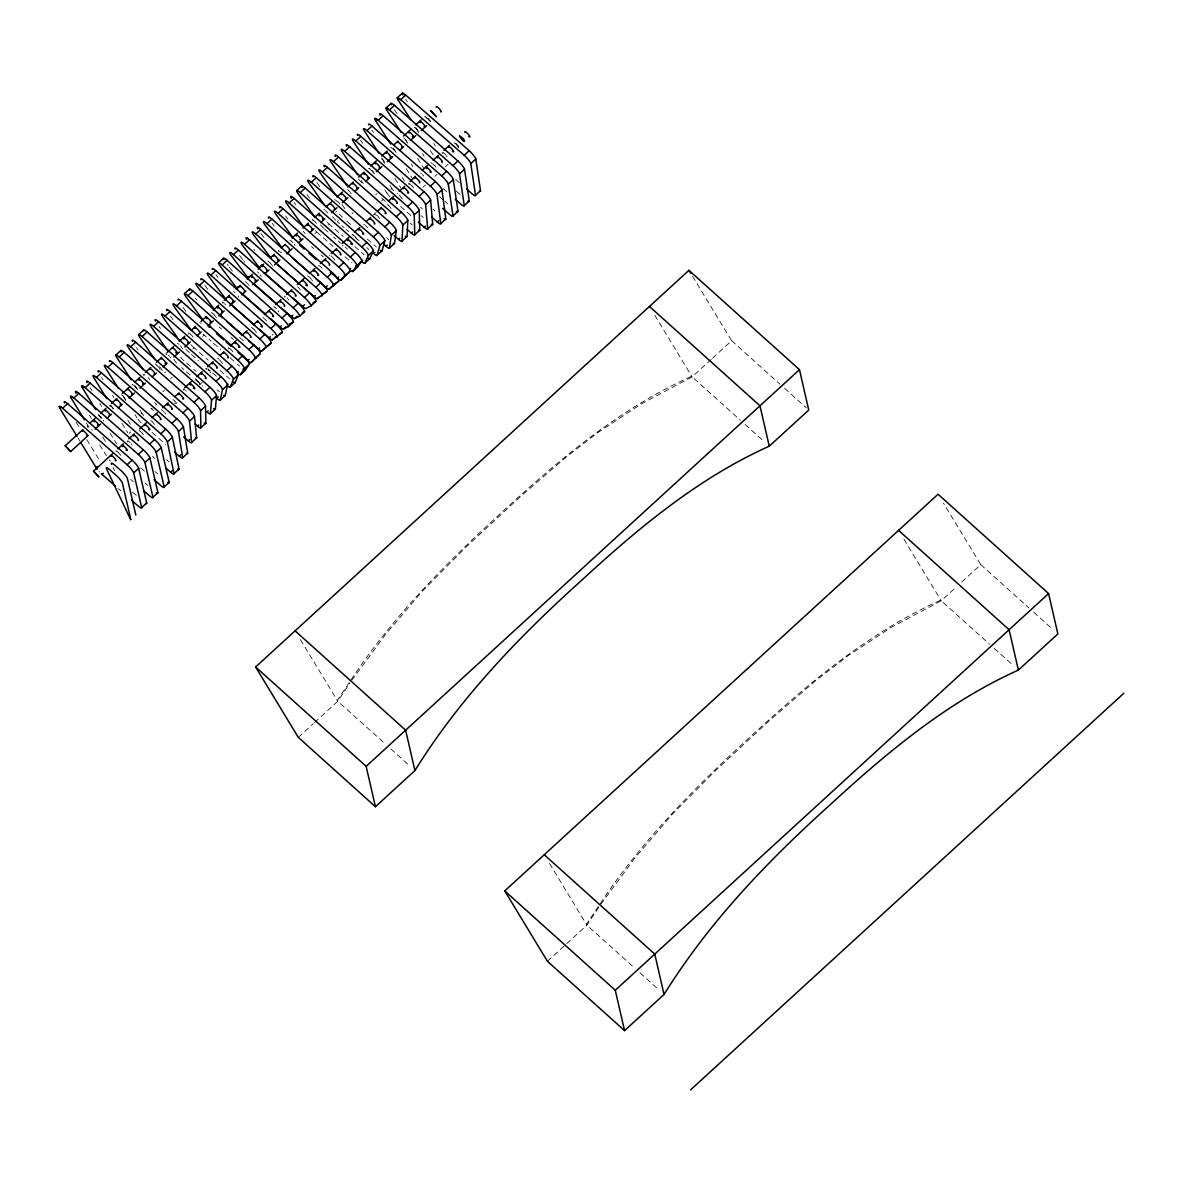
<?xml version="1.0" encoding="UTF-8"?>
<svg xmlns="http://www.w3.org/2000/svg" width="1183" height="1183" viewBox="0 0 1183 1183"><rect width="100%" height="100%" fill="white"/><g stroke="black" fill="none" stroke-linecap="round" stroke-linejoin="round"><path stroke-width="0.75" stroke-dasharray="5 3.75" d="M98.307 415.529L100.614 416.741M182.626 348.926L180.452 345.717M222.552 363.728L219.166 359.307M424.623 116.806L425.821 116.185M160.06 369.673L159.764 368.638M200.031 384.416L199.69 383.44M314.648 722.443L337.791 701.253L349.857 683.109M547.433 961.306L586.916 925.15L598.982 907.021M349.222 682.547L337.155 700.676L385.998 744.58M598.347 906.444L586.28 924.588L635.123 968.478M351.085 679.781C393.466 615.574 448.046 561.082 504.712 509.636C561.156 457.747 620.957 408.017 691.493 376.298L740.336 420.187M351.721 680.358L385.569 634.428L422.568 590.997L466.871 546.28L520.638 496.416L566.42 456.919L599.116 431.691L641.467 403.861L692.129 376.874L711.205 359.425M600.21 903.694C642.591 839.486 697.171 784.98 753.837 733.534C810.281 681.659 870.082 631.914 940.618 600.195L989.461 644.099M600.846 904.256L634.694 858.326L671.693 814.91L715.996 770.177L769.763 720.314L815.545 680.817L848.241 655.604L890.592 627.759L941.254 600.772L956.234 587.064M174.152 359.336L173.827 359.632A7.246 1.301 46.9 0 0 178.958 365.355M335.661 212.319L336.593 211.461M202.53 336.445L204.097 335.026L211.21 341.236M314.855 233.716L316.423 232.297M164.821 372.719L165.768 371.861M189.384 352.09L189.073 352.371A7.246 1.301 46.9 0 1 185.835 349.133M192.829 348.941L194.071 347.787L208.208 360.15M328.43 225.14L329.362 224.282L343.247 236.452M338.56 220.556L337.303 221.709L339.565 223.691M341.991 217.406L342.301 217.125A7.246 1.301 46.9 0 1 337.155 211.506M170.722 378.634L172.289 377.2M351.839 214.019L353.081 212.866M375.676 194.781L376.933 193.642M162.722 391.884L164.289 390.449M141.265 422.952A7.246 1.301 46.9 0 1 136.977 417.806L137.612 417.244M141.043 414.094L141.99 413.237L139.993 410.072M389.828 196.733A7.246 1.301 46.9 0 1 386.885 193.006L387.521 192.445M390.952 189.295L391.884 188.437L389.858 185.258M150.803 408.179A7.246 1.301 46.9 0 0 151.557 408.86L152.178 408.298M155.624 405.148L156.555 404.29A7.246 1.301 46.9 0 1 154.574 402.397M381.665 200.888L382.922 199.735M129.124 433.348L130.692 431.913M373.37 214.981L376.09 212.496M199.528 384.889L202.234 382.405M423.026 187.239L425.525 184.947M434.9 176.356L437.089 174.359M445.222 166.921L448.032 164.348M272.208 335.026L273.155 334.168M298.308 737.393L313.288 723.685M712.565 358.168L731.626 340.719L692.484 276.186M961.69 582.08L980.751 564.631L943.398 503.026M199.631 322.589L201.095 323.343M239.558 337.392L243.994 341.222M329.746 254.951L329.746 255.794M402.294 199.055L398.316 193.746M289.82 240.149L291.24 241.036M418.575 132.733L417.407 130.13M458.486 147.535L458.383 145.953L454.73 142.034M233.628 291.669L235.106 292.659M273.539 306.471L275.033 307.462M103.498 421.163L103.498 420.142M430.301 121.938L430.508 121.198M217.347 358.005L218.899 359.07M177.42 343.203L178.973 344.268M183.587 388.896L184.873 389.754M143.734 374.124L144.962 374.952M363.772 224.149L364.675 224.74M323.846 209.347L324.748 209.938M125.782 400.46L123.254 396.261M458.442 147.298L454.242 142.004M384.505 163.491L382.996 160.311M397.784 193.391L397.118 193.701M307.595 275.698L308.778 276.556M267.669 260.896L268.866 261.754M161.317 409.599L162.633 410.575M121.391 394.797L122.707 395.773M251.417 327.247L252.778 328.283M211.491 312.445L212.866 313.48M195.151 378.752L196.659 379.906M155.239 363.95L156.733 365.118M110.226 405.148L114.603 409.614M285.369 296.46L284.512 296.238L284.866 297.214M138.988 430.301L140.526 431.544M116.673 451.034L115.727 451.004M406.715 142.714L407.677 142.951L404.512 137.701M245.443 281.658L247.972 283.92M127.823 440.668L130.086 442.649M414.331 127.202L417.022 129.686M442.989 152.311L444.749 153.805M420.601 172.984L421.444 173.65M369.54 168.563L368.46 168.607M173.043 399.603L174.419 400.771M116.777 451.107L118.3 452.394M409.451 183.365L412.438 186.278M207.025 368.859L205.768 368.312L206.315 369.673M167.099 354.057L165.871 353.495L166.404 354.87M425.91 117.147L427.196 118.27M369.643 168.651L372.512 171.476M358.39 178.944L362.368 183.321M353.421 235.047L352.15 234.352L352.194 235.092M313.495 220.245L312.238 219.55L312.282 220.289M150.877 420.453L152.045 421.503M403.64 137.923L404.823 139.002M353.54 235.136L354.87 236.349M313.628 220.334L314.944 221.546M342.286 245.443L343.07 246.123M257.362 271.839L258.826 273.199M88.695 426.457L87.069 425.895M387.418 204.334L388.763 205.591M347.506 189.531L348.837 190.788M331.284 255.957L334.005 258.811M291.373 241.155L292.852 242.574M297.524 286.848L298.737 287.987M224.119 303.188L222.212 301.961L222.508 303.129M151.971 432.386L156.511 436.364M158.788 438.346L165.62 444.29M166.611 459.758L168.873 461.725M152.563 456.446L154.825 458.413M219.136 326.922L221.517 329.007M231.069 337.362L233.45 339.447M213.591 343.321L220.703 349.547M230.197 357.843L234.944 361.983M237.31 364.053L239.676 366.139M219.994 370.456L229.428 378.693M191.424 354.427L198.493 360.608M207.927 368.845L210.278 370.915M212.644 372.97L217.361 377.081M186.648 363.122L191.321 367.218M193.657 369.259L196.008 371.299M217.066 389.71L219.402 391.75M181.635 367.706L183.986 369.747M186.322 371.802L190.995 375.883M195.683 379.98L202.707 386.102M151.557 408.86L153.849 410.856M455.662 179.432L461.133 184.223M456.254 191.143L460.364 194.737M443.034 188.526L447.144 192.119M439.529 196.644L443.625 200.238M445 201.435L447.736 203.831M386.56 237.783L388.778 239.72M346.841 221.103L351.381 225.081M367.262 239.025L376.327 246.981M341.843 225.687L344.105 227.668M346.382 229.665L348.645 231.661M355.447 237.635L359.987 241.613M366.789 247.587L369.052 249.569M354.811 246.596L364.068 254.715M324.364 228.851L331.299 234.944M333.621 236.97L335.928 238.996M338.234 241.036L340.556 243.062M345.185 247.129L347.491 249.155M316.733 232.001L333.177 246.434M344.918 256.726L351.972 262.907M311.528 246.537L313.909 248.607M321.037 254.863L323.417 256.948M155.032 471.529L157.709 473.88M140.629 467.891L144.666 471.411M145.11 483.004L147.801 485.355M130.722 479.366L133.413 481.718M132.526 492.128L136.548 495.662M118.123 488.49L120.814 490.841M432.978 209.214L434.841 210.855M420.527 207.232L422.39 208.873M421.311 215.75L423.292 217.48M400.534 206.448L412.364 216.859M383.233 199.454L385.303 201.273M410.087 223.055L412.157 224.874M381.517 158.847L382.464 159.749M275.151 307.565L276.497 308.881M731.626 340.719L779.819 384.046M784.64 388.379L806.333 407.869M980.751 564.631L1028.944 607.944M1033.765 612.276L1053.047 629.607M745.157 424.52L764.44 441.851M994.282 648.432L1013.565 665.748M390.819 748.898L410.102 766.229M639.944 972.81L659.227 990.141M365.31 225.273L367.647 227.772M325.384 210.47L326.464 211.52M309.044 276.778L310.257 277.975M269.132 261.975L270.345 263.173M230.419 349.015L228.334 347.669L228.748 348.955M190.493 334.212L188.422 332.867L188.822 334.153M252.911 328.401L254.271 329.761M212.999 313.613L214.345 314.959M175.365 403.743L174.552 402.959M303.144 231.321L305.229 233.569M208.045 369.732L209.391 371.122M196.792 380.039L198.138 381.414M185.539 390.331L186.352 391.144M156.866 365.236L159.454 368.164M377.096 215.483L374.656 214.404M286.937 297.761L287.883 298.722M230.685 349.266L231.898 350.508M190.759 334.464L191.971 335.706M163.165 411.063L164.112 412.024M174.552 400.889L176.947 403.684M140.792 431.795L142.004 433.067M100.88 416.993L102.078 418.264M427.329 118.404L428.645 119.823M224.785 303.824L225.598 304.667M168.533 355.329L169.465 356.32M118.433 452.542L120.843 455.425M422.375 174.537L423.691 175.986M152.326 421.769L154.529 424.416M377.51 215.883L378.56 217.036M445.148 154.219L446.065 155.239M405.237 139.417L406.153 140.437M388.896 205.724L390.05 207.025M348.97 190.921L350.124 192.223M355.137 236.63L357.399 239.543M315.21 221.827L316.482 223.276M281.598 252.866L278.434 250.456L278.626 251.402M428.128 118.167L428.956 119.054M299.136 288.415L300.349 289.85M326.863 211.949L327.735 212.97M310.523 278.256L311.499 279.41M270.611 263.454L271.691 264.755M254.389 329.909L255.439 331.196M214.478 315.107L215.528 316.393M135.838 387.359L132.126 384.386L132.733 385.895M394.767 150.581L390.952 147.446L391.824 149.369M198.256 381.562L199.365 382.952M434.812 165.531L430.819 162.648M338.634 202.234L334.73 199.602M288.415 299.299L289.096 300.157M248.489 284.497L249.184 285.354M232.149 350.804L233.036 351.928M192.223 336.002L193.125 337.125M164.629 412.616L165.62 413.858M142.123 433.215L143.276 434.708M136.089 387.654L137.036 388.882M131.002 443.655L132.097 445.133M434.93 165.679L435.98 167.114M395.018 150.877L396.068 152.311M428.897 120.119L429.754 121.302M412.556 186.426L413.547 187.831M372.63 171.624L373.621 173.029M378.797 217.332L379.847 218.84M338.87 202.53L339.92 204.038M210.012 371.846L210.618 372.66M170.086 357.044L170.707 357.858M260.216 274.781L261.325 276.511M429.459 119.675L430.257 120.77M426.501 118.374L425.88 117.516M446.523 155.801L447.159 156.703M253.842 249.184L254.863 250.545M242.574 259.432L238.508 254.034M243.594 260.778L244.615 262.138M232.356 271.144L229.28 267.062M227.24 264.341L228.26 265.702M409.244 184.77L408.372 183.409M390.375 207.454L391.1 208.533M350.449 192.652L351.174 193.731M260.94 233.45L264.09 237.65M266.693 320.889L262.138 316.763L262.419 317.931M215.912 274.648L218.012 277.443M91.653 429.562L92.185 430.331M454.583 143.513L454.021 142.714M274.293 226.101L272.12 223.173M207.824 289.362L204.555 284.955M287.853 219.166L285.561 216.045M195.461 298.397L196.6 299.964M442.9 153.746L442.131 152.503M334.212 259.092L334.937 260.23M294.286 244.289L295.011 245.428M238.034 295.794L238.877 297.258M127.823 442.161L127.143 441.111M87.912 427.359L87.231 426.309M294.449 202.737L295.661 204.422M182.981 307.299L186.648 312.386M306.974 194.441L309.606 198.153M278.049 310.73L278.774 311.987M110.315 406.627L109.561 405.237M170.382 316.009L172.999 319.706M316.896 182.537L319.78 186.648M159.025 326.449L160.444 328.49M183.897 390.405L183.365 389.518M143.986 375.603L143.439 374.715M341.991 204.511L345.081 209.051M159.587 366.493L162.662 371.018M311.987 280.075L312.475 280.918M272.06 265.273L272.578 266.205M136.459 347.595L138.13 350.109M148.156 377.421L149.827 379.95M360.46 140.038L362.619 143.306M361.362 180.57L363.24 183.424M371.832 130.056L373.444 132.511M405.665 99.328L407.366 101.945M394.412 109.62L396.97 113.568M372.468 170.618L374.553 173.827M134.832 385.421L138.47 391.07M255.794 331.698L256.297 332.719M215.883 316.896L216.385 317.916M381.872 157.901L385.747 163.964M384.859 189.827L386.885 193.006M415.765 127.409L418.22 131.283M393.259 148.008L395.714 151.882M394.915 178.396L400.919 187.949M123.047 395.714L126.359 400.978M134.995 414.656L136.977 417.806M402.176 177.406L404.423 180.984M433.747 143.394L435.344 145.953M422.494 153.701L424.091 156.245M417.495 158.271L423.839 168.444M411.24 163.993L412.837 166.552M406.242 168.578L412.586 178.751M430.346 150.522L435.093 158.138M101.575 377.54L103.025 379.891M112.459 395.196L113.908 397.547M127.705 419.921L130.603 424.623M111.084 405.665L113.257 409.185M121.967 423.322L127.779 432.741M90.204 387.728L92.111 390.863M99.742 403.359L101.649 406.494M98.559 414.198L101.427 418.886M110.004 432.963L116.688 443.906M89.45 415.233L91.357 418.353M102.803 437.119L105.671 441.806M86.359 422.937L90.174 429.192M99.712 444.823L106.396 455.766M76.289 422.405L80.104 428.66M86.788 439.603L100.141 461.488M77.96 437.932L79.867 441.052M903.901 539.167L941.254 600.772M654.776 315.269L692.129 376.874M549.563 863.546L586.916 925.15M300.438 639.648L337.791 701.253M318.493 266.101C318.39 263.853 323.092 269.029 323.728 270.626M113.021 467.433L114.5 470.568M99.52 471.943A7.246 1.301 46.9 0 1 99.091 471.485M110.344 461.178A7.246 1.301 46.9 0 1 109.117 459.758M143.779 415.647A7.246 1.301 46.9 0 1 141.99 413.237M183.957 360.771A7.246 1.301 46.9 0 1 180.26 356.911M194.071 347.787A7.246 1.301 46.9 0 1 190.833 344.549M204.097 335.026A7.246 1.301 46.9 0 1 203.092 334.094M316.408 231.72A7.246 1.301 46.9 0 1 315.388 230.744M329.362 224.282A7.246 1.301 46.9 0 1 326.878 221.857M323.684 228.245A7.246 1.301 46.9 0 1 320.475 224.859M335.883 220.363A7.246 1.301 46.9 0 1 331.905 215.75M377.096 202.988A7.246 1.301 46.9 0 1 376.697 202.589M382.863 199.128A7.246 1.301 46.9 0 1 381.695 198.005M393.658 190.803A7.246 1.301 46.9 0 1 391.884 188.437"/><path stroke-width="1.5" d="M394.25 235.639L398.538 239.41A7.246 1.301 46.9 0 0 402.043 241.11L402.797 225.095L407.81 220.511A7.246 1.301 46.9 0 0 401.214 212.097L338.515 157.043A7.246 1.301 46.9 0 0 335.366 156.363M402.043 241.11L407.041 236.541L407.81 220.511M70.684 451.492L65.213 445.695L70.655 451.566L88.341 435.329M93.561 471.085L98.958 477L93.516 471.13L112.503 453.784M357.577 174.847L342.198 151.749A7.246 1.301 46.9 0 1 344.652 151.291L407.617 206.522A7.246 1.301 46.9 0 1 414.227 214.907L414.775 234.722A7.246 1.301 46.9 0 1 411.285 233.081L407.159 229.443M346.604 146.204A7.246 1.301 46.9 0 1 349.665 146.722L412.616 201.938A7.246 1.301 46.9 0 1 419.226 210.337L419.788 230.153L414.775 234.722M208.208 410.812L206.966 411.95A7.246 1.301 46.9 0 0 210.397 413.651L211.535 400.224L216.533 395.64A7.246 1.301 46.9 0 0 209.968 387.24L147.106 331.965A7.246 1.301 46.9 0 0 143.749 330.841M210.397 413.651L215.395 409.081L216.533 395.64M383.765 244.304L385.983 246.241A7.246 1.301 46.9 0 0 389.473 248.001L391.336 235.254L396.349 230.685A7.246 1.301 46.9 0 0 389.784 222.227L327.395 167.365A7.246 1.301 46.9 0 0 324.275 166.744M389.473 248.001L394.471 243.432L396.349 230.685M218.308 396.941L216.755 398.375A7.246 1.301 46.9 0 0 220.171 400.135L222.493 389.725L227.491 385.14A7.246 1.301 46.9 0 0 220.94 376.682L158.552 321.732A7.246 1.301 46.9 0 0 155.417 321.111M220.171 400.135L225.169 395.566L227.491 385.14M374.848 252.408L373.591 253.561A7.246 1.301 46.9 0 0 377.066 255.365L379.847 245.384L384.845 240.814A7.246 1.301 46.9 0 0 378.309 232.326L316.29 177.687A7.246 1.301 46.9 0 0 313.081 176.903M377.066 255.365L382.065 250.796L384.845 240.814M228.038 384.179L226.781 385.333A7.246 1.301 46.9 0 0 230.197 387.152L233.421 379.196L238.419 374.612A7.246 1.301 46.9 0 0 231.912 366.124L170.027 311.513A7.246 1.301 46.9 0 0 166.699 310.538M230.197 387.152L235.195 382.567L238.419 374.612M361.377 261.325A7.246 1.301 46.9 0 0 364.822 263.203L368.327 255.498L373.325 250.914A7.246 1.301 46.9 0 0 366.819 242.411L305.214 188.038A7.246 1.301 46.9 0 0 302.138 187.535M364.822 263.203L369.821 258.619L373.325 250.914M238.301 371.639L237.058 372.793A7.246 1.301 46.9 0 0 240.445 374.656L244.319 368.652L249.317 364.068A7.246 1.301 46.9 0 0 242.855 355.536L181.502 301.31A7.246 1.301 46.9 0 0 178.027 299.979M240.445 374.656L245.443 370.087L249.317 364.068M349.636 269.828A7.246 1.301 46.9 0 0 352.741 271.454L356.763 265.584L362.619 260.186M352.741 271.454L357.739 266.87L361.776 260.999A7.246 1.301 46.9 0 0 355.314 252.467L294.123 198.374A7.246 1.301 46.9 0 0 291.24 198.226M414.922 770.562C459.596 698.576 518.465 637.208 581.09 580.779C637.962 528.461 698.118 478.154 769.261 446.183L808.743 410.043L799.471 369.658L688.935 270.316L255.617 666.99L298.308 737.393L375.44 806.717L414.922 770.562L405.636 730.192L295.099 630.85M664.047 994.474C708.395 923.036 766.702 861.993 828.825 805.948C886.141 753.187 946.651 702.303 1018.386 670.081L1057.868 633.94L1048.596 593.57L938.06 494.228L504.742 890.903L547.433 961.306L624.565 1030.615L664.047 994.474L654.761 954.09L544.224 854.747M237.99 352.371L247.543 360.726A7.246 1.301 46.9 0 0 250.914 362.634L260.23 353.525A7.246 1.301 46.9 0 0 253.813 344.963L192.947 291.092A7.246 1.301 46.9 0 0 189.798 290.471M250.914 362.634L260.23 353.525M330.294 271.942L337.421 278.197A7.246 1.301 46.9 0 0 340.822 280.134L350.212 271.084A7.246 1.301 46.9 0 0 343.795 262.522L283.048 208.74A7.246 1.301 46.9 0 0 279.765 207.883M340.822 280.134L350.212 271.084M115.89 355.018L120.888 350.449M386.072 108.023L391.07 103.439M397.325 97.716L402.324 93.146M138.677 334.567L143.69 329.998M296.711 190.655L301.709 186.071M184.533 293.591L189.531 289.007M77.013 436.364L59.83 408.224L61.087 407.07M84.451 419.802L71.084 397.917L72.34 396.778M95.69 409.51L82.337 387.625L83.594 386.471M237.679 289.332A7.246 1.301 46.9 0 1 236.615 288.001L220.186 266.205A7.246 1.301 46.9 0 1 218.633 262.833L223.631 258.249M390.774 144.119L375.603 120.548L376.845 119.409M401.2 132.511L386.841 110.241L388.098 109.102M410.782 119.616L398.094 99.949L399.351 98.795M59.83 408.224A7.246 1.301 46.9 0 1 62.61 408.268L67.608 403.699L132.097 460.157A7.246 1.301 46.9 0 1 138.677 468.305L146.677 502.967L141.679 507.551A7.246 1.301 46.9 0 1 138.248 506.102L131.55 500.232M71.084 397.917A7.246 1.301 46.9 0 1 73.864 397.976L78.862 393.392L143.35 449.851A7.246 1.301 46.9 0 1 149.93 457.998L157.93 492.66L152.932 497.244A7.246 1.301 46.9 0 1 149.502 495.81L144.134 491.108M82.337 387.625A7.246 1.301 46.9 0 1 85.117 387.669L90.115 383.085L154.603 439.558A7.246 1.301 46.9 0 1 161.184 447.706L169.184 482.368L164.186 486.938A7.246 1.301 46.9 0 1 160.755 485.503L154.056 479.633M106.736 398.597L93.679 377.407A7.246 1.301 46.9 0 1 96.429 377.421L101.427 372.837L165.768 429.178A7.246 1.301 46.9 0 1 172.363 437.37L179.047 469.06L174.034 473.644A7.246 1.301 46.9 0 1 170.648 472.209L166.123 468.276M118.404 388.349L105.139 367.322A7.246 1.301 46.9 0 1 107.83 367.218L112.829 362.634L176.858 418.738A7.246 1.301 46.9 0 1 183.454 426.974L187.683 453.119L182.685 457.688A7.246 1.301 46.9 0 1 179.284 456.209L174.729 452.231M131.195 379.787L116.629 357.222A7.246 1.301 46.9 0 1 119.232 357L124.245 352.416L187.92 408.268A7.246 1.301 46.9 0 1 194.515 416.564L196.629 437.828L191.631 442.398A7.246 1.301 46.9 0 1 188.215 440.845L183.631 436.852M143.143 369.85L128.134 347.122A7.246 1.301 46.9 0 1 130.662 346.767L135.661 342.198L198.951 397.769A7.246 1.301 46.9 0 1 205.546 406.124L205.872 423.159L200.873 427.728A7.246 1.301 46.9 0 1 197.443 426.102L195.136 424.091M375.603 120.548A7.246 1.301 46.9 0 1 378.176 120.282L383.174 115.697L446.671 171.298A7.246 1.301 46.9 0 1 453.281 179.609L458.013 211.299L453.015 215.883A7.246 1.301 46.9 0 1 449.584 214.404L442.738 208.415M386.841 110.241A7.246 1.301 46.9 0 1 389.414 109.975L394.427 105.391L457.91 160.992A7.246 1.301 46.9 0 1 464.535 169.317L469.267 201.006L464.268 205.576A7.246 1.301 46.9 0 1 460.838 204.112L455.366 199.321M398.094 99.949A7.246 1.301 46.9 0 1 400.667 99.668L405.68 95.098L469.163 150.685A7.246 1.301 46.9 0 1 475.788 159.01L480.52 190.7L475.522 195.284A7.246 1.301 46.9 0 1 472.091 193.805L466.605 189.014M154.988 359.691L139.653 337.037A7.246 1.301 46.9 0 1 142.108 336.534L147.106 331.965M344.652 151.291L349.665 146.722M368.268 164.156L353.303 141.339A7.246 1.301 46.9 0 1 355.802 140.969L360.815 136.385L424.002 191.764A7.246 1.301 46.9 0 1 430.627 200.119L432.697 224.282L427.699 228.866A7.246 1.301 46.9 0 1 424.209 227.269L418.279 222.064M378.752 153.036L364.408 130.929A7.246 1.301 46.9 0 1 366.967 130.618L371.965 126.034L435.374 181.561A7.246 1.301 46.9 0 1 441.984 189.886L445.799 218.944L440.801 223.528A7.246 1.301 46.9 0 1 437.311 221.99L431.706 217.066M168.163 351.455L151.202 326.952A7.246 1.301 46.9 0 1 153.553 326.316L158.552 321.732M179.786 340.955L162.766 316.881A7.246 1.301 46.9 0 1 165.028 316.098L170.027 311.513M335.78 195.432L320.046 172.585A7.246 1.301 46.9 0 1 322.397 171.934L327.395 167.365M346.723 185.228L331.107 162.16A7.246 1.301 46.9 0 1 333.517 161.613L338.515 157.043M191.424 330.515L174.33 306.811A7.246 1.301 46.9 0 1 176.489 305.879L181.502 301.31M315.136 217.509L297.998 193.465A7.246 1.301 46.9 0 1 300.201 192.607L305.214 188.038M324.793 205.546L309.014 183.025A7.246 1.301 46.9 0 1 311.292 182.271L316.29 177.687M203.092 320.209L185.879 296.711A7.246 1.301 46.9 0 1 187.949 295.661L192.947 291.092M304.105 227.565L286.996 203.934A7.246 1.301 46.9 0 1 289.125 202.958L294.123 198.374M213.739 308.645L197.384 286.597A7.246 1.301 46.9 0 1 199.38 285.443L204.393 280.859L264.8 334.419A7.246 1.301 46.9 0 1 271.188 342.981L261.561 351.04A7.246 1.301 46.9 0 1 258.219 349.089L248.637 340.704M226.411 299.861A7.246 1.301 46.9 0 1 225.628 298.87L208.814 276.423A7.246 1.301 46.9 0 1 207.306 273.11A7.246 1.301 46.9 0 1 210.781 275.195L215.779 270.611L275.846 323.935A7.246 1.301 46.9 0 1 280.755 329.273A7.246 1.301 46.9 0 1 282.19 332.497L272.415 339.846A7.246 1.301 46.9 0 1 269.088 337.88L259.461 329.451M282.353 248.253L264.948 224.829A7.246 1.301 46.9 0 1 263.484 221.576A7.246 1.301 46.9 0 1 266.944 223.661L271.942 219.092L332.305 272.608A7.246 1.301 46.9 0 1 338.678 281.17L329.037 289.199A7.246 1.301 46.9 0 1 325.68 287.232L316.098 278.833M293.177 237.783L275.979 214.389A7.246 1.301 46.9 0 1 278.049 213.31L283.048 208.74M218.633 262.833A7.246 1.301 46.9 0 1 222.108 264.918L227.121 260.349L286.981 313.51A7.246 1.301 46.9 0 1 291.905 318.878A7.246 1.301 46.9 0 1 293.295 322.087L288.282 326.656L283.417 329.022A7.246 1.301 46.9 0 1 280.105 327.055L270.463 318.611M248.563 278.493A7.246 1.301 46.9 0 1 247.779 277.517L231.484 255.927A7.246 1.301 46.9 0 1 229.901 252.541A7.246 1.301 46.9 0 1 233.391 254.626L238.389 250.057L298.19 303.173A7.246 1.301 46.9 0 1 303.114 308.556A7.246 1.301 46.9 0 1 304.489 311.735L299.491 316.319L294.597 318.552A7.246 1.301 46.9 0 1 291.284 316.586L281.628 308.127M259.609 268.023A7.246 1.301 46.9 0 1 259.107 267.373L242.707 245.606A7.246 1.301 46.9 0 1 241.14 242.234A7.246 1.301 46.9 0 1 244.63 244.319L249.628 239.75L309.488 292.911A7.246 1.301 46.9 0 1 314.412 298.279A7.246 1.301 46.9 0 1 315.802 301.488L310.789 306.057L305.924 308.423A7.246 1.301 46.9 0 1 302.611 306.441L292.955 297.998M271.41 258.604A7.246 1.301 46.9 0 1 270.626 257.613L253.857 235.24A7.246 1.301 46.9 0 1 252.334 231.912A7.246 1.301 46.9 0 1 255.809 233.997L260.807 229.428L320.859 282.737A7.246 1.301 46.9 0 1 325.769 288.075A7.246 1.301 46.9 0 1 327.203 291.299L317.414 298.634A7.246 1.301 46.9 0 1 314.072 296.652L304.445 288.223M247.779 277.517L249.036 276.378M259.107 267.373L262.242 264.519M236.615 288.001L237.872 286.863M65.183 445.769L82.84 429.592M89.642 423.381L95.069 418.398M100.511 413.429L105.938 408.446M111.379 403.477L116.806 398.508M122.248 393.525L129.036 387.314M134.478 382.331L139.905 377.362M145.346 372.379L150.773 367.41M156.215 362.427L161.642 357.458M167.084 352.475L173.871 346.264M179.313 341.281L184.74 336.312M191.542 330.087L195.609 326.36M201.051 321.392L206.478 316.408M213.28 310.197L218.707 305.214M224.149 300.245L229.576 295.262M236.378 289.051L240.445 285.31M247.247 279.099L252.674 274.116M258.116 269.147L263.543 264.164M270.345 257.953L274.412 254.227M281.214 248.001L285.28 244.275M292.083 238.049L297.51 233.081M302.952 228.097L308.379 223.129M315.181 216.903L319.262 213.177M326.05 206.951L331.477 201.982M336.918 196.999L342.345 192.03M347.787 187.047L353.229 182.078M358.656 177.11L364.098 172.127M370.885 165.916L376.327 160.932M381.754 155.964L387.196 150.98M393.983 144.77L398.065 141.028M403.492 136.06L410.294 129.834M415.721 124.866L421.163 119.882M229.96 303.632A7.246 1.301 46.9 0 0 230.581 304.179L231.824 303.04M95.128 429.104L100.57 424.135M107.357 417.91L111.439 414.183M118.226 407.958L122.307 404.231M129.095 398.006L134.537 393.037M139.964 388.068L145.405 383.085M152.193 376.874L156.274 373.133M163.062 366.922L167.143 363.181M173.945 356.97L179.372 351.987M184.814 347.018L190.241 342.035M197.029 335.824L201.11 332.083M207.912 325.872L213.339 320.889M218.781 315.92L224.208 310.952M229.65 305.968L235.077 301M241.879 294.774L245.946 291.048M252.748 284.822L258.175 279.853M264.977 273.628L269.044 269.901M274.486 264.918L279.913 259.949M286.715 253.724L292.142 248.755M298.944 242.53L303.011 238.803M309.813 232.593L313.879 228.851M320.682 222.641L324.748 218.899M331.551 212.689L336.978 207.705M342.419 202.737L347.846 197.753M354.649 191.542L358.715 187.801M365.517 181.59L369.584 177.864M376.386 171.639L381.813 166.67M387.255 161.687L392.682 156.718M399.484 150.492L403.551 146.766M410.353 140.54L415.78 135.572M421.222 130.588L426.649 125.62M219.55 315.255A7.246 1.301 46.9 0 0 219.861 315.536L221.103 314.382M288.608 252.497L287.351 253.65A7.246 1.301 46.9 0 1 286.73 253.088M209.672 327.04L210.604 326.183M97.154 469.163A7.246 1.301 46.9 0 1 96.089 467.625L97.346 466.486M117.945 448.815L123.372 443.832M128.814 438.863L134.241 433.895M139.683 428.911L146.47 422.701M151.912 417.717L157.339 412.749M162.781 407.765L168.208 402.797M175.01 396.571L179.077 392.845M184.518 387.861L191.306 381.651M196.748 376.667L202.175 371.699M207.617 366.73L213.044 361.747M219.846 355.536L223.912 351.795M230.715 345.584L236.142 340.6M241.583 335.632L247.01 330.649M253.813 324.438L257.879 320.697M264.681 314.486L270.108 309.502M275.55 304.534L280.977 299.55M286.419 294.582L291.846 289.613M297.288 284.63L304.075 278.419M309.517 273.436L314.944 268.467M320.386 263.484L325.813 258.515M331.255 253.532L336.682 248.563M342.124 243.58L348.911 237.369M354.353 232.386L359.78 227.417M366.582 221.191L370.649 217.465M377.451 211.254L381.517 207.513M388.32 201.302L393.747 196.319M399.189 191.35L404.616 186.367M410.057 181.398L415.484 176.415M422.287 170.204L427.714 165.221M433.155 160.252L438.582 155.269M444.024 150.3L449.451 145.332M101.235 473.673A7.246 1.301 46.9 0 0 102.034 474.398L103.276 473.244M222.108 264.918L281.968 318.094L286.981 313.51M233.391 254.626L293.177 307.757L298.19 303.173M244.63 244.319L304.475 297.495L309.488 292.911M210.781 275.195L270.848 328.519L275.846 323.935M255.809 233.997L315.861 287.306L320.859 282.737M199.38 285.443L259.802 339.003L264.8 334.419M266.944 223.661L327.307 277.192L332.305 272.608M187.949 295.661L248.814 349.547L253.813 344.963M278.049 213.31L338.796 267.107L343.795 262.522M289.125 202.958L350.301 257.051L355.314 252.467M176.489 305.879L237.857 360.12L242.855 355.536M165.028 316.098L226.899 370.693L231.912 366.124M300.201 192.607L361.821 246.981L366.819 242.411M311.292 182.271L373.31 236.911L378.309 232.326M153.553 326.316L215.942 381.266L220.94 376.682M322.397 171.934L384.771 226.796L389.784 222.227M333.517 161.613L396.216 216.666L401.214 212.097M142.108 336.534L204.97 391.824L209.968 387.24M407.617 206.522L412.616 201.938M130.662 346.767L193.953 402.338L198.951 397.769M355.802 140.969L419.004 196.334L424.002 191.764M366.967 130.618L430.361 186.13L435.374 181.561M119.232 357L182.921 412.837L187.92 408.268M378.176 120.282L441.658 175.868L446.671 171.298M389.414 109.975L452.912 165.576L457.91 160.992M400.667 99.668L464.165 155.269L469.163 150.685M107.83 367.218L171.86 423.307L176.858 418.738M62.61 408.268L127.084 464.727L132.097 460.157M73.864 397.976L138.337 454.435L143.35 449.851M85.117 387.669L149.59 444.128L154.603 439.558M96.429 377.421L160.77 433.762L165.768 429.178M291.284 316.586L292.852 315.151M280.105 327.055L281.362 325.902M302.611 306.441L304.489 304.726M269.088 337.88L270.33 336.741M314.072 296.652L315.329 295.513M325.68 287.232L327.233 285.798M258.219 349.089L259.476 347.95M337.421 278.197L338.678 277.044M247.543 360.726L249.095 359.292M294.597 318.552L297.096 316.275M283.417 329.022L285.931 326.73M272.415 339.846L276.157 336.416M317.414 298.634L319.913 296.341M349.636 269.266L350.567 268.408M329.037 289.199L334.035 284.615A7.246 1.301 46.9 0 1 333.281 284.526M261.561 351.04L271.188 342.981M414.227 214.907L419.226 210.337M200.873 427.728L200.548 410.693L205.546 406.124M427.699 228.866L425.614 204.703L430.627 200.119M191.631 442.398L189.517 421.133L194.515 416.564M440.801 223.528L436.985 194.47L441.984 189.886M453.015 215.883L448.283 184.193L453.281 179.609M464.268 205.576L459.536 173.886L464.535 169.317M475.522 195.284L470.79 163.594L475.788 159.01M182.685 457.688L178.456 431.558L183.454 426.974M141.679 507.551L133.679 472.889L138.677 468.305M152.932 497.244L144.932 462.583L149.93 457.998M164.186 486.938L156.186 452.276L161.184 447.706M174.034 473.644L167.365 441.939L172.363 437.37M385.983 246.241L387.225 245.103M398.538 239.41L399.795 238.271M197.443 426.102L198.7 424.963M411.285 233.081L412.527 231.927M188.215 440.845L189.783 439.411M424.209 227.269L425.451 226.116M179.284 456.209L180.836 454.775M437.311 221.99L438.863 220.556M170.648 472.209L172.215 470.79M375.44 806.717L366.153 766.333L799.471 369.658M624.565 1030.615L615.278 990.245L1048.596 593.57M690.532 1089.913L1123.85 693.238M334.316 284.393L338.678 281.17M323.595 293.34L324.482 292.822M279.779 333.857L282.19 332.497M324.778 292.645L327.203 291.299M289.317 323.979L290.219 323.536M313.037 302.789L315.802 301.488M291.432 322.944L293.295 322.087M302.33 312.696L304.489 311.735M199.454 332.881C201.938 333.118 193.657 324.6 195.003 328.312M86.936 435.891C89.361 435.906 81.316 427.891 82.411 431.204M440.579 111.867C443.448 112.769 435.699 104.148 436.113 107.076M419.226 182.759C422.139 183.365 413.991 174.892 414.819 178.071M396.719 203.358C400.076 204.26 390.079 194.367 392.786 199.395M356.808 188.555C359.824 189.517 351.558 180.526 352.46 183.986M289.288 250.367C292.142 251.269 284.689 242.885 284.778 245.472M266.781 270.966C270.064 272.001 260.615 262.242 262.67 266.737M244.275 291.565C247.084 291.994 238.877 283.609 239.868 286.877M109.25 415.174C112.548 416.12 102.788 406.257 105.228 411.078M137.923 440.283C141.102 441.289 132.067 431.78 133.723 435.936M441.629 162.086C445.104 163.017 435.344 153.346 437.621 157.93M345.451 198.788C348.926 199.779 339.284 190.152 341.443 194.633M374.124 223.898C377.51 224.888 368.342 215.543 369.954 219.506M334.197 209.095C337.273 209.968 329.584 201.746 329.732 204.171M311.691 229.694C315.24 230.833 305.702 221.162 307.595 225.421M329.111 265.096C332.423 265.894 323.107 256.622 325.014 260.822M284.097 306.293C287.528 307.048 277.487 297.421 280.164 302.271M221.679 312.105C225.258 313.022 214.995 303.173 217.835 308.201M250.338 337.199C253.901 338.53 244.216 328.46 246.33 333.044M216.578 368.105C219.949 369.022 210.574 359.573 212.496 363.832M154.16 373.902C157.516 374.819 148.215 365.429 150.064 369.628M171.579 409.303C175.025 410.235 165.339 400.638 167.557 405.163M131.653 394.516C134.788 395.447 126.773 386.856 127.291 389.784M160.326 419.61C163.328 420.468 155.905 412.394 155.86 414.701M424.106 126.611C427.862 128.001 418.324 118.152 420.128 122.411M401.614 147.21C405.059 148.54 396.882 139.594 397.355 142.566M379.107 167.809C382.848 168.977 372.689 158.966 375.277 163.86M295.247 295.927C298.929 297.643 289.879 287.617 291.181 291.609M227.727 357.739C231.173 359.026 222.877 350.02 223.469 353.081M205.221 378.338C209.11 379.639 198.685 369.392 201.406 374.375M182.729 398.937C186.367 400.357 177.406 390.834 178.589 394.501M115.209 460.749C118.611 461.902 110.211 452.956 110.951 456.091M130.633 519.588L106.544 468.882A7.246 1.301 46.9 0 1 109.753 469.71L115.83 475.034A7.246 1.301 46.9 0 1 122.426 483.182L130.84 519.662M407.662 192.844C411.699 194.84 401.939 184.223 403.773 188.718M340.142 254.641C343.898 256.267 335.247 246.833 336.061 250.175M317.636 275.24C321.806 276.852 311.07 266.205 314.013 271.498M272.637 316.452C276.26 318.064 268.334 309.133 268.378 311.691M120.193 404.66C124.038 406.597 114.928 396.349 116.23 400.416M468.808 136.666C473.215 138.899 463.204 128.163 465.037 132.629M430.05 172.156C434.649 174.226 423.381 162.973 426.634 168.622M385.037 213.354C389.044 215.483 380.675 205.827 380.956 208.77M362.545 233.953C366.848 235.964 356.674 225.332 358.848 230.034M232.593 301.561C236.94 303.957 226.944 292.881 228.837 297.524M165.088 363.373C169.139 365.31 160.045 355.388 161.11 358.996M142.581 383.972C147.18 386.161 136.193 374.952 139.076 380.305M97.568 425.17C102.167 427.152 90.529 415.78 94.256 421.784M452.438 151.454C456.919 153.997 447.573 143.468 448.638 147.284M277.487 260.275C281.894 263.01 272.726 252.186 273.702 256.09M254.981 280.874C259.905 283.358 248.4 271.706 251.698 277.428M209.982 322.072C214.862 324.438 203.151 312.756 206.788 318.774M187.476 342.671C192.208 345.155 181.383 333.769 183.986 338.974M389.902 157.162C394.56 160.252 385.126 149.014 386.294 153.198M322.382 218.973C327.691 221.768 315.299 209.421 319.41 215.898M299.876 239.572C304.874 242.367 293.887 230.7 296.519 235.964M148.511 429.488C153.302 432.342 143.306 421.133 144.903 425.525M126.004 450.087C131.121 452.926 119.675 440.963 122.721 446.612M412.276 136.459C417.717 139.771 406.198 127.453 409.126 133.088M367.262 177.657C372.704 180.733 360.534 168.252 364.32 174.552M260.911 326.375C265.894 329.658 256.356 318.478 257.347 322.397M238.404 346.974C243.728 350.079 232.164 337.88 235.254 343.602M193.391 388.187C198.921 391.425 186.737 378.797 190.433 385.081M350.804 243.861C356.571 247.528 344.549 234.692 347.876 240.726M305.791 285.073C310.848 288.667 301.99 277.68 302.242 280.977M175.72 352.564C180.822 356.423 172.614 345.717 172.2 348.394M230.581 304.179L254.641 325.251M219.861 315.536L222.256 317.621M227.047 321.82L241.436 334.405M216.519 333.591L223.676 339.846M226.057 341.931L230.833 346.116M299.403 244.866L304.149 249.022M308.911 253.192L316.038 259.447M292.142 257.85L308.911 272.534M277.975 265.022L299.624 284.009M264.001 272.637L288.134 293.768M255.084 284.866L276.807 303.898M241.524 293.266L265.643 314.382M102.034 474.398L115.446 486.139M649.452 306.471L759.974 405.813L769.261 446.183M898.577 530.368L1009.099 629.711L1018.386 670.081M255.617 666.99L366.153 766.333M504.742 890.903L615.278 990.245M80.828 442.619L96.089 467.625M688.935 270.316L690.709 273.258M135.838 515.078L127.424 478.612A7.246 1.301 46.9 0 0 120.843 470.45L114.751 465.126A7.246 1.301 46.9 0 0 111.557 464.298M64.474 403.004A7.246 1.301 46.9 0 1 67.608 403.699M146.677 502.967A7.246 1.301 46.9 0 1 145.908 503.426M127.084 464.727A7.246 1.301 46.9 0 1 133.679 472.889M76.082 393.348A7.246 1.301 46.9 0 1 78.862 393.392M157.93 492.66A7.246 1.301 46.9 0 1 156.304 492.646M138.337 454.435A7.246 1.301 46.9 0 1 144.932 462.583M87.084 382.612A7.246 1.301 46.9 0 1 90.115 383.085M169.184 482.368A7.246 1.301 46.9 0 1 167.557 482.339M149.59 444.128A7.246 1.301 46.9 0 1 156.186 452.276M98.219 371.994A7.246 1.301 46.9 0 1 101.427 372.837M160.77 433.762A7.246 1.301 46.9 0 1 167.365 441.939M179.047 469.06A7.246 1.301 46.9 0 1 177.42 469.015M109.487 361.51A7.246 1.301 46.9 0 1 112.829 362.634M171.86 423.307A7.246 1.301 46.9 0 1 178.456 431.558M187.683 453.119A7.246 1.301 46.9 0 1 186.322 453.178M121.213 351.942A7.246 1.301 46.9 0 1 124.245 352.416M182.921 412.837A7.246 1.301 46.9 0 1 189.517 421.133M196.629 437.828A7.246 1.301 46.9 0 1 195.506 437.961M132.452 341.384A7.246 1.301 46.9 0 1 135.661 342.198M193.953 402.338A7.246 1.301 46.9 0 1 200.548 410.693M205.872 423.159A7.246 1.301 46.9 0 1 204.127 422.834M204.97 391.824A7.246 1.301 46.9 0 1 211.535 400.224M215.395 409.081A7.246 1.301 46.9 0 1 213.605 408.667M215.942 381.266A7.246 1.301 46.9 0 1 222.493 389.725M225.169 395.566A7.246 1.301 46.9 0 1 223.631 395.255M226.899 370.693A7.246 1.301 46.9 0 1 233.421 379.196M235.195 382.567A7.246 1.301 46.9 0 1 233.613 382.168M237.857 360.12A7.246 1.301 46.9 0 1 244.319 368.652M245.443 370.087A7.246 1.301 46.9 0 1 242.988 368.978M209.036 327.04A7.246 1.301 46.9 0 1 208.711 326.745M248.814 349.547A7.246 1.301 46.9 0 1 255.232 358.094M255.912 358.05A7.246 1.301 46.9 0 1 254.759 357.798M201.006 279.824A7.246 1.301 46.9 0 1 204.393 280.859M259.802 339.003A7.246 1.301 46.9 0 1 266.175 347.565M266.574 346.456A7.246 1.301 46.9 0 1 265.613 346.279M212.319 269.399A7.246 1.301 46.9 0 1 215.779 270.611M270.848 328.519A7.246 1.301 46.9 0 1 275.757 333.857A7.246 1.301 46.9 0 1 277.192 337.081M223.868 259.595A7.246 1.301 46.9 0 1 227.121 260.349M281.968 318.094A7.246 1.301 46.9 0 1 286.907 323.462A7.246 1.301 46.9 0 1 288.282 326.656M235.033 249.066A7.246 1.301 46.9 0 1 238.389 250.057M293.177 307.757A7.246 1.301 46.9 0 1 298.116 313.125A7.246 1.301 46.9 0 1 299.491 316.319M246.67 239.513A7.246 1.301 46.9 0 1 249.628 239.75M304.475 297.495A7.246 1.301 46.9 0 1 309.414 302.863A7.246 1.301 46.9 0 1 310.789 306.057M257.687 228.896A7.246 1.301 46.9 0 1 260.807 229.428M315.861 287.306A7.246 1.301 46.9 0 1 320.77 292.645A7.246 1.301 46.9 0 1 322.205 295.868M268.674 218.278A7.246 1.301 46.9 0 1 271.942 219.092M327.307 277.192A7.246 1.301 46.9 0 1 333.68 285.754M338.796 267.107A7.246 1.301 46.9 0 1 345.214 275.654M345.82 275.55A7.246 1.301 46.9 0 1 344.164 274.988M350.301 257.051A7.246 1.301 46.9 0 1 356.763 265.584M357.739 266.87A7.246 1.301 46.9 0 1 355.551 265.983M361.821 246.981A7.246 1.301 46.9 0 1 368.327 255.498M369.821 258.619A7.246 1.301 46.9 0 1 368.224 258.19M373.31 236.911A7.246 1.301 46.9 0 1 379.847 245.384M382.065 250.796A7.246 1.301 46.9 0 1 380.201 250.249M384.771 226.796A7.246 1.301 46.9 0 1 391.336 235.254M394.471 243.432A7.246 1.301 46.9 0 1 393.2 243.343M396.216 216.666A7.246 1.301 46.9 0 1 402.797 225.095M407.041 236.541A7.246 1.301 46.9 0 1 405.237 236.171M419.788 230.153A7.246 1.301 46.9 0 1 418.324 230.064M357.532 135.409A7.246 1.301 46.9 0 1 360.815 136.385M419.004 196.334A7.246 1.301 46.9 0 1 425.614 204.703M432.697 224.282A7.246 1.301 46.9 0 1 431.277 224.282M368.608 124.851A7.246 1.301 46.9 0 1 371.965 126.034M430.361 186.13A7.246 1.301 46.9 0 1 436.985 194.47M445.799 218.944A7.246 1.301 46.9 0 1 444.098 218.825M380.172 115.269A7.246 1.301 46.9 0 1 383.174 115.697M458.013 211.299A7.246 1.301 46.9 0 1 456.372 211.225M441.658 175.868A7.246 1.301 46.9 0 1 448.283 184.193M391.307 104.755A7.246 1.301 46.9 0 1 394.427 105.391M469.267 201.006A7.246 1.301 46.9 0 1 467.936 201.125M452.912 165.576A7.246 1.301 46.9 0 1 459.536 173.886M402.811 94.891A7.246 1.301 46.9 0 1 405.68 95.098M480.52 190.7A7.246 1.301 46.9 0 1 479.47 190.981M464.165 155.269A7.246 1.301 46.9 0 1 470.79 163.594M430.863 110.98L436.394 116.703L430.893 110.891M459.536 136.075C465.023 145.627 467.551 140.141 459.536 136.03M322.338 294.079A7.246 1.301 46.9 0 0 322.412 294.049"/></g></svg>
